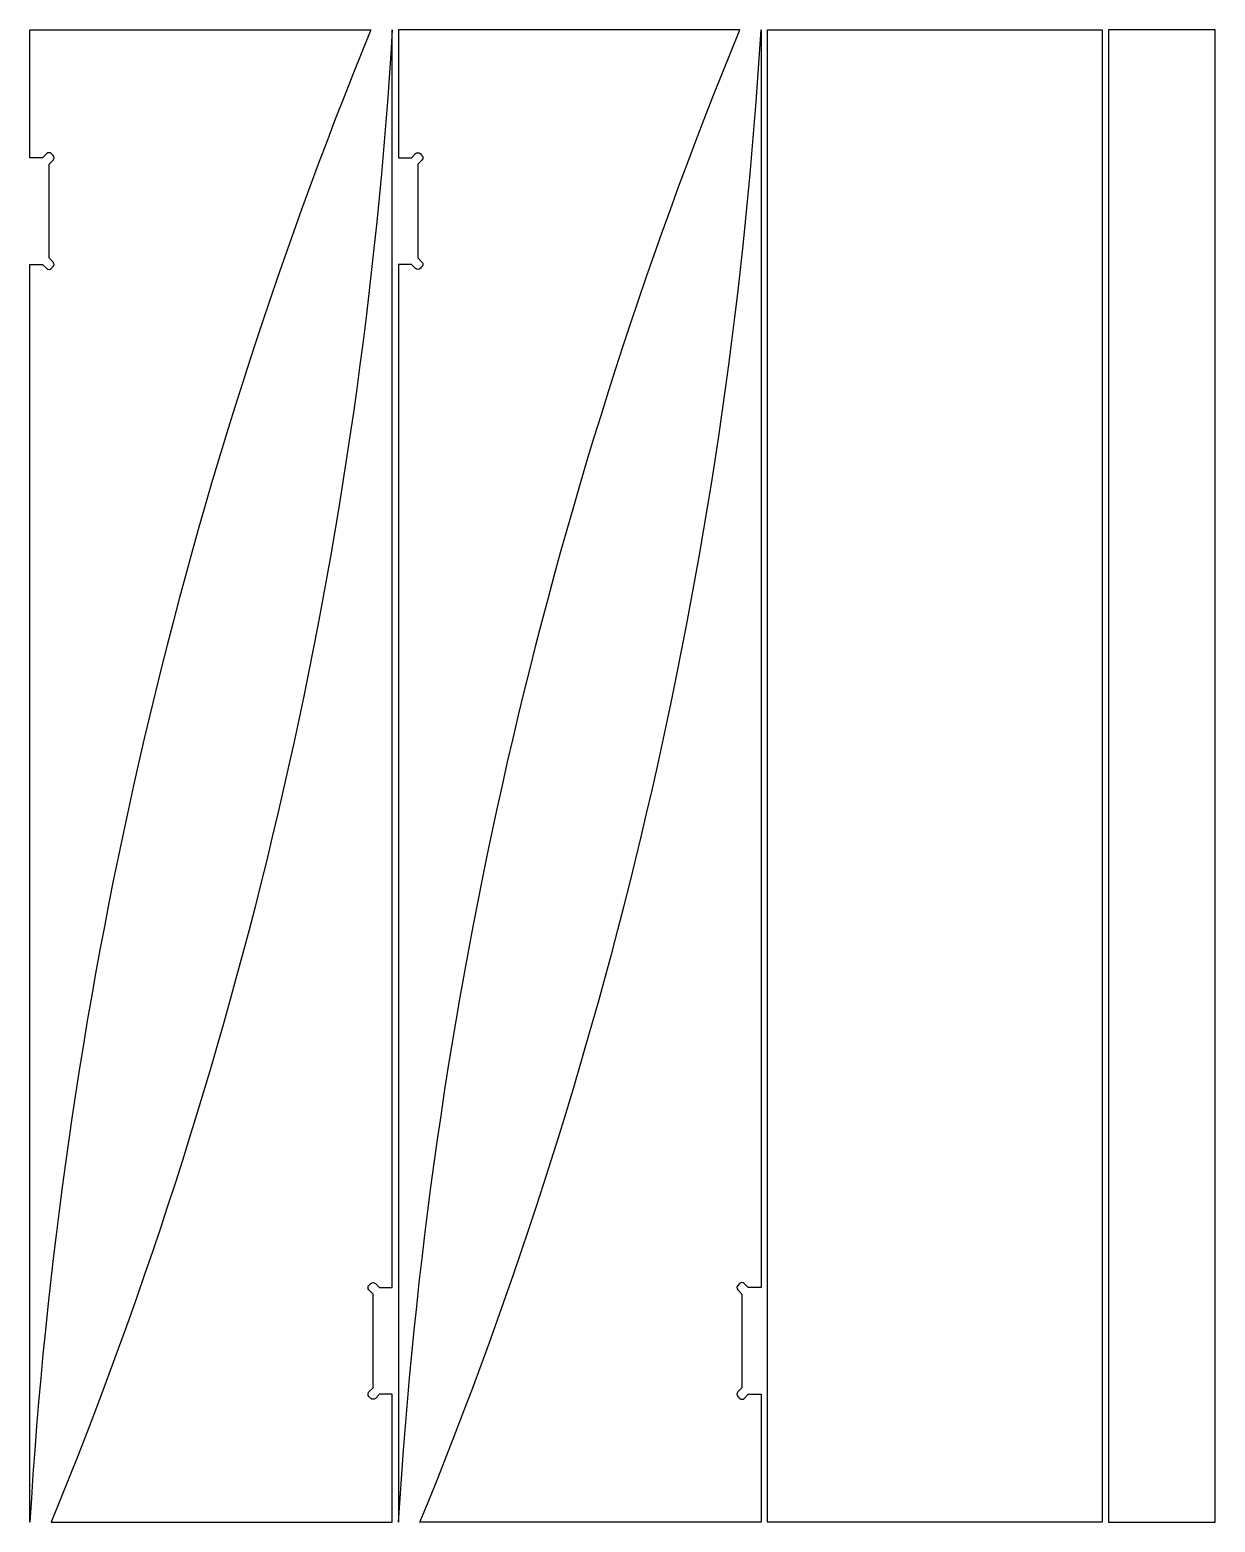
# Model space of a CAD drawing. Header units: millimetres. Extents: x 0 to 556, y 0 to 700.
import ezdxf

# ---------------------------------------------------------------- set-up
doc = ezdxf.new("R2010")
doc.units = ezdxf.units.MM
doc.layers.get('0').update_dxf_attribs({"linetype": 'CONTINUOUS', "lineweight": 25, "true_color": 0x000000})

msp = doc.modelspace()

# ---------------------------------------------------------------- linework, layer by layer
for p, q in [((343, 700), (343, 110)), ((332.94, 111.94), (332.06, 111.06)), ((332.06, 108.94), (334, 107)), ((334, 107), (334, 63)), ((337, 110), (335.06, 111.94)), ((343, 110), (337, 110)), ((334, 63), (332.06, 61.06)), ((332.06, 58.94), (332.94, 58.06)), ((335.06, 58.06), (337, 60)), ((337, 60), (343, 60)), ((343, 60), (343, 0)), ((343, 0), (183, 0))]:
    msp.add_line(p, q)
for points in [[(0, 700), (160, 700, 0.082488), (0, 0), (0, 590), (6, 590), (7.94, 588.06, 0.414214), (10.06, 588.06), (10.94, 588.94, 0.414214), (10.94, 591.06), (9, 593), (9, 637), (10.94, 638.94, 0.414214), (10.94, 641.06), (10.06, 641.94, 0.414214), (7.94, 641.94), (6, 640), (0, 640), (0, 700)], [(170, 700, -0.082488), (10, 0), (170, 0), (170, 60), (164, 60), (162.06, 58.06, -0.414214), (159.94, 58.06), (159.06, 58.94, -0.414214), (159.06, 61.06), (161, 63), (161, 107), (159.06, 108.94, -0.414214), (159.06, 111.06), (159.94, 111.94, -0.414214), (162.06, 111.94), (164, 110), (170, 110), (170, 700)], [(182, 637), (182, 593), (183.94, 591.06, -0.414214), (183.94, 588.94), (183.06, 588.06, -0.414214), (180.94, 588.06), (179, 590), (173, 590), (173, 0, -0.082488), (333, 700), (173, 700), (173, 640), (179, 640), (180.94, 641.94, -0.414214), (183.06, 641.94), (183.94, 641.06, -0.414214), (183.94, 638.94), (182, 637)]]:
    msp.add_lwpolyline(points, format="xyb")
for points in [[(346, 700), (503, 700), (503, 0), (346, 0), (346, 700)], [(556, 700), (506, 700), (506, 0), (556, 0), (556, 700)]]:
    msp.add_lwpolyline(points)
for centre, radius, start, end in [((-1844.09, 831.62), 2191.04, 337.69393, 356.55607), ((334, 110.88), 1.5, 45, 135), ((333.12, 110), 1.5, 135, 225), ((333.12, 60), 1.5, 135, 225), ((334, 59.12), 1.5, 225, 315)]:
    msp.add_arc(centre, radius, start, end)

doc.saveas('drawing.dxf')
